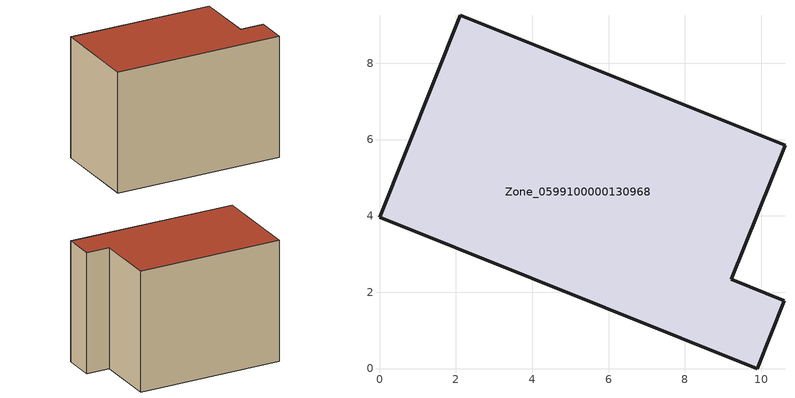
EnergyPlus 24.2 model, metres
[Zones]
Zone_0599100000130968
 floor ground (C_G): 0,3.96 2.12,9.25 10.62,5.85 9.21,2.34 10.6,1.78 9.89,0 z0.37
 wall outside (C_F): 2.12,9.25 0,3.96 9.89,0 10.6,1.78 9.21,2.34 10.62,5.85 2.12,9.25 z0.37:8.05
 roof outside (C_R): 0,3.96 9.89,0 10.6,1.78 9.21,2.34 10.62,5.85 2.12,9.25 z8.05
[BUILDING]
Pand.0599100000130968: North Axis=0; Terrain=City; Loads Convergence Tolerance Value=0.04; Temperature Convergence Tolerance Value=0.4; Solar Distribution=FullExterior; Maximum Number of Warmup Days=25; Minimum Number of Warmup Days=1
[Site:Location]
Rotterdam.The.Hague.AP_ZH_NLD Design_Conditions: Latitude=51.96; Longitude=4.45; Time Zone=1; Elevation=-4.5
[SITE:GROUNDTEMPERATURE:BUILDINGSURFACE]
18, 18, 18, 18, 18, 18, 18, 18, 18, 18, 18, 18
[MATERIAL] Thermal Absorptance=0.9; Solar Absorptance=0.7; Visible Absorptance=0.7
Name | Roughness | Thickness | Conductivity | Density | Specific Heat
G.TC.1975-1991 | MediumSmooth | 0.15 | 0.288461 | 540 | 1210
F.TC.1975-1991 | Rough | 0.3 | 0.230769 | 1920 | 840
R.TC.1975-1991 | MediumRough | 0.2 | 0.153846 | 1500 | 1000
[CONSTRUCTION]
C_G: G.TC.1975-1991
C_F: F.TC.1975-1991
C_R: R.TC.1975-1991
[ZONE]
Zone_0599100000130968: Type=1; Multiplier=1; Ceiling Height=Autocalculate; Volume=Autocalculate; Floor Area=autocalculate; Part of Total Floor Area=Yes
[ZONEINFILTRATION:DESIGNFLOWRATE]
Infil_Zone_0599100000130968: Zone or ZoneList or Space or SpaceList=Zone_0599100000130968; Schedule=AlwaysOn; Design Flow Rate Calculation Method=Flow/Area; Flow Rate per Floor Area=0.003; Constant Term Coefficient=1; Temperature Term Coefficient=0; Velocity Term Coefficient=0; Velocity Squared Term Coefficient=0
[HVACTEMPLATE:ZONE:IDEALLOADSAIRSYSTEM]
Zone_0599100000130968: Maximum Heating Supply Air Temperature=50; Minimum Cooling Supply Air Temperature=13; Maximum Heating Supply Air Humidity Ratio=0.0156; Minimum Cooling Supply Air Humidity Ratio=0.0077; Heating Limit=NoLimit; Cooling Limit=NoLimit; Dehumidification Control Type=ConstantSensibleHeatRatio; Cooling Sensible Heat Ratio=0.7; Dehumidification Setpoint=60; Humidification Control Type=None; Humidification Setpoint=30; Outdoor Air Method=None; Outdoor Air Flow Rate per Person=0.00944; Outdoor Air Flow Rate per Zone Floor Area=0; Outdoor Air Flow Rate per Zone=0; Demand Controlled Ventilation Type=None; Outdoor Air Economizer Type=NoEconomizer; Heat Recovery Type=None; Sensible Heat Recovery Effectiveness=0.7; Latent Heat Recovery Effectiveness=0.65
[ZONECONTROL:THERMOSTAT]
ThermostatControl_Zone_0599100000130968: Zone or ZoneList=Zone_0599100000130968; Control Type Schedule=DualSetpointControlType; Control 1=Thermostat_Zone_0599100000130968; Temperature Difference Between Cutout And Setpoint=0
[THERMOSTATSETPOINT:DUALSETPOINT]
Thermostat_Zone_0599100000130968: Heating Setpoint Temperature Schedule=HeatingSetpoint_Zone_0599100000130968; Cooling Setpoint Temperature Schedule=CoolingSetpoint_Zone_0599100000130968
[SCHEDULE:COMPACT]
HeatingSetpoint_Zone_0599100000130968: Through: 12/31, For: AllDays, Until: 24:00, 21
CoolingSetpoint_Zone_0599100000130968: Through: 12/31, For: AllDays, Until: 24:00, 24
DualSetpointControlType: Through: 12/31, For: AllDays, Until: 24:00, 4
AlwaysOn: Through: 12/31, For: AllDays, Until: 24:00, 1
